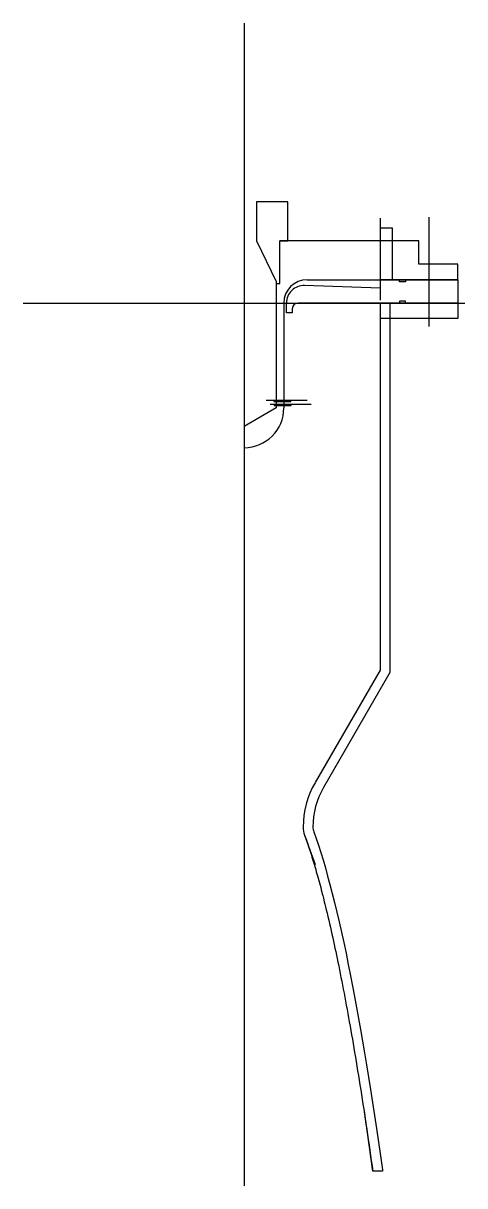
# Model space of a CAD drawing. Header units: millimetres. Extents: x -114 to 114, y -454 to 144.
import ezdxf

# ---------------------------------------------------------------- set-up
doc = ezdxf.new("R2010")
doc.units = ezdxf.units.MM
doc.layers.get('0').update_dxf_attribs({"linetype": 'CONTINUOUS'})

msp = doc.modelspace()

# ---------------------------------------------------------------- linework, layer by layer
for p, q in [((0, 144.01), (0, -454.31)), ((70, 43.73), (70, 1.47)), ((95, 44.16), (95, -12.05)), ((76.35, 38.5), (70, 38.5)), ((76.35, 12), (76.35, 38.5)), ((90, 32), (18.5, 32)), ((18.5, 10), (18.5, 32)), ((90, 20), (90, 32)), ((110, 20), (90, 20)), ((110, 12), (110, 20)), ((32.48, 12), (110, 12)), ((110, 12), (70, 12)), ((70, 12), (70, 7.64)), ((80, 11), (80, 12)), ((83, 12), (83, 11)), ((110, 12), (110, 0)), ((16.48, 10), (16.48, -54)), ((16.48, 10), (18.5, 10)), ((70, 7.64), (31.12, 8.99)), ((83, 11), (80, 11)), ((-113.53, 0), (113.53, 0)), ((20.48, 0), (20.48, -54)), ((70, 0), (70, -188.89)), ((110, 0), (70, 0)), ((83, 1), (80, 1)), ((80, 1), (80, 0)), ((83, 0), (83, 1)), ((21.8, -5), (21.8, 0)), ((24.8, -5), (21.8, -5)), ((24.8, -3), (24.8, -5)), ((110, 0), (27.8, 0)), ((75, 0), (75, -190.23)), ((110, 0), (110, -8)), ((110, -8), (70, -8)), ((11.36, -50), (32.43, -50)), ((13.47, -52), (34.54, -52)), ((15.33, -50), (15.33, -50.75)), ((15.33, -50.75), (24.15, -50.75)), ((15.52, -52), (15.52, -52.75)), ((15.52, -52.75), (24.34, -52.75)), ((24.15, -50.75), (24.15, -50)), ((24.34, -52.75), (24.34, -52)), ((16.48, -54), (0, -63.51)), ((70, -188.89), (36.54, -246.85)), ((75, -190.23), (40.87, -249.35)), ((31.16, -273.83), (36.65, -288.92)), ((66.24, -446.83), (61.72, -414.67)), ((71.29, -446.83), (66.24, -446.83)), ((71.19, -446.13), (71.29, -446.83))]:
    msp.add_line(p, q)
msp.add_lwpolyline([(22.5, 52.1), (6.35, 52.1), (6.35, 32.1), (16.48, 11.01), (16.48, 10.01), (18.48, 10.01), (18.48, 32.1), (22.5, 32.1)], close=True)
for centre, radius, start, end in [((32.48, 0), 12, 90, 180), ((30.8, 0), 9, 88, 180), ((27.8, -3), 3, 90, 180), ((0, -54), 20.48, -90, 0), ((76.06, -269.67), 45.63, 150, 180), ((76.06, -269.67), 40.63, 150, 180), ((42.59, -269.67), 12.17, 180, 200), ((42.59, -269.67), 7.17, 180, 200)]:
    msp.add_arc(centre, radius, start, end)
msp.add_open_spline([(31.16, -273.83), (48.7, -322.04), (66.24, -446.83)], degree=2)
msp.add_open_spline([(35.86, -272.12), (42.27, -289.73), (48.54, -314.38), (54.82, -346.3), (60.29, -374.08), (65.74, -407.35), (71.19, -446.13)], degree=3, knots=[0, 0, 0, 0, 9.446211, 9.446211, 9.446211, 17.669171, 17.669171, 17.669171, 17.669171])

doc.saveas('drawing.dxf')
